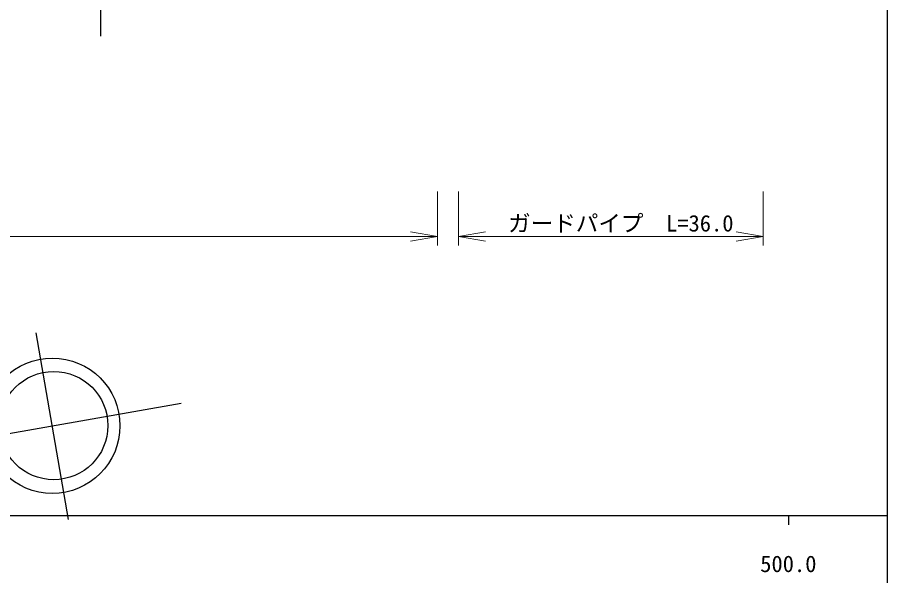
# Model space of a CAD drawing. Units: millimetres, scale not verified. Extents: x 40000 to 680000, y 20000 to 380000.
# Drawn here: x 482566 to 579000, y 198357 to 260221 of the extents above; entities that cross this region are included whole.
import ezdxf
from ezdxf.enums import TextEntityAlignment as Align

# ---------------------------------------------------------------- set-up
doc = ezdxf.new("R2010")
doc.units = ezdxf.units.MM
doc.header["$LTSCALE"] = 1000
for name, color, linetype, lineweight in [('M-STR-HTXT', 7, 'Continuous', 13), ('M-STR-STRC', 7, 'Continuous', 25), ('M-STR-STRD', 7, 'Continuous', 25), ('M-TTL-BAND', 7, 'Continuous', 25)]:
    doc.layers.add(name, color=color, linetype=linetype, lineweight=lineweight)
doc.styles.add('ＭＳ ゴシック', font='')
doc.styles.get('ＭＳ ゴシック').set_extended_font_data('MS Gothic')

# ---------------------------------------------------------------- blocks, each defined once
blk = doc.blocks.new('open_arrow')
at = {"color": 0, "linetype": 'Continuous', "lineweight": -2}
blk.add_lwpolyline([(7.5, 1.25), (0, 0), (7.5, -1.25)], dxfattribs=at)

msp = doc.modelspace()

# ---------------------------------------------------------------- linework, layer by layer
at = {"layer": 'M-STR-HTXT'}
for p, q in [((529137, 240940), (529137, 234940)), ((531449, 240940), (531449, 234940)), ((565203, 240940), (565203, 234940)), ((401914, 235940), (529137, 235940)), ((531449, 235940), (565203, 235940))]:
    msp.add_line(p, q, dxfattribs=at)
at = {"layer": 'M-STR-STRC'}
msp.add_line((491781, 261538), (491781, 258142), dxfattribs=at)
at = {"layer": 'M-STR-STRD'}
for p, q in [((488244, 204582), (484643, 225270)), ((500729, 217413), (468189, 211748))]:
    msp.add_line(p, q, dxfattribs=at)
for centre, radius in [((486436, 214968), 7500), ((486593, 214986), 6000)]:
    msp.add_circle(centre, radius, dxfattribs=at)
at = {"layer": 'M-TTL-BAND'}
for p, q in [((579000, 20000), (579000, 370000)), ((40000, 205000), (579000, 205000)), ((568000, 205000), (568000, 204000))]:
    msp.add_line(p, q, dxfattribs=at)

# ---------------------------------------------------------------- block references
at = {"layer": 'M-STR-HTXT', "xscale": 400, "yscale": 400, "rotation": 180}
for p in [(529137, 235940), (565203, 235940)]:
    msp.add_blockref('open_arrow', p, dxfattribs=at)
at = {"layer": 'M-STR-HTXT', "xscale": 400, "yscale": 400}
msp.add_blockref('open_arrow', (531449, 235940), dxfattribs=at)

# ---------------------------------------------------------------- texts
at = {"layer": 'M-STR-HTXT', "style": 'ＭＳ ゴシック'}
msp.add_text('ガードパイプ\u3000L=36.0', height=1833, dxfattribs=at).set_placement((549435, 235940), align=Align.BOTTOM_CENTER)
at = {"layer": 'M-TTL-BAND', "style": 'ＭＳ ゴシック'}
msp.add_text('500.0', height=1833, dxfattribs=at).set_placement((568000, 198195), align=Align.BOTTOM_CENTER)

doc.saveas('drawing.dxf')
